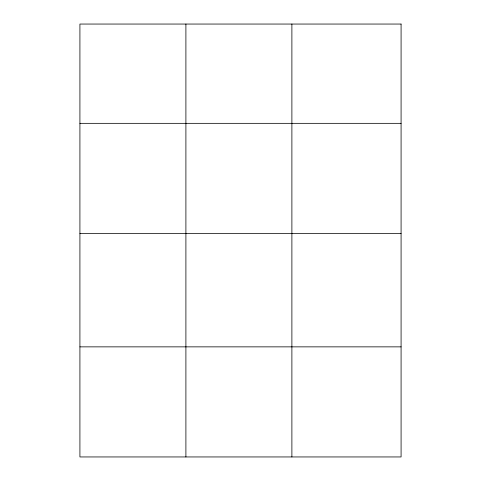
<?xml version="1.0" encoding="UTF-8"?>
<svg xmlns="http://www.w3.org/2000/svg" width="481" height="481" viewBox="0 0 481 481"><rect width="100%" height="100%" fill="white"/><g stroke="black" fill="none" stroke-linecap="round" stroke-linejoin="round"><path stroke-width="0.72" d="M79.918 123.34L401.082 123.34M79.918 233.435L401.082 233.435M79.918 346.861L401.082 346.861M291.889 24.05L291.889 456.95M185.9 24.05L185.9 456.95M401.082 24.05L79.918 24.05L79.918 456.95L401.082 456.95L401.082 24.05"/></g></svg>
